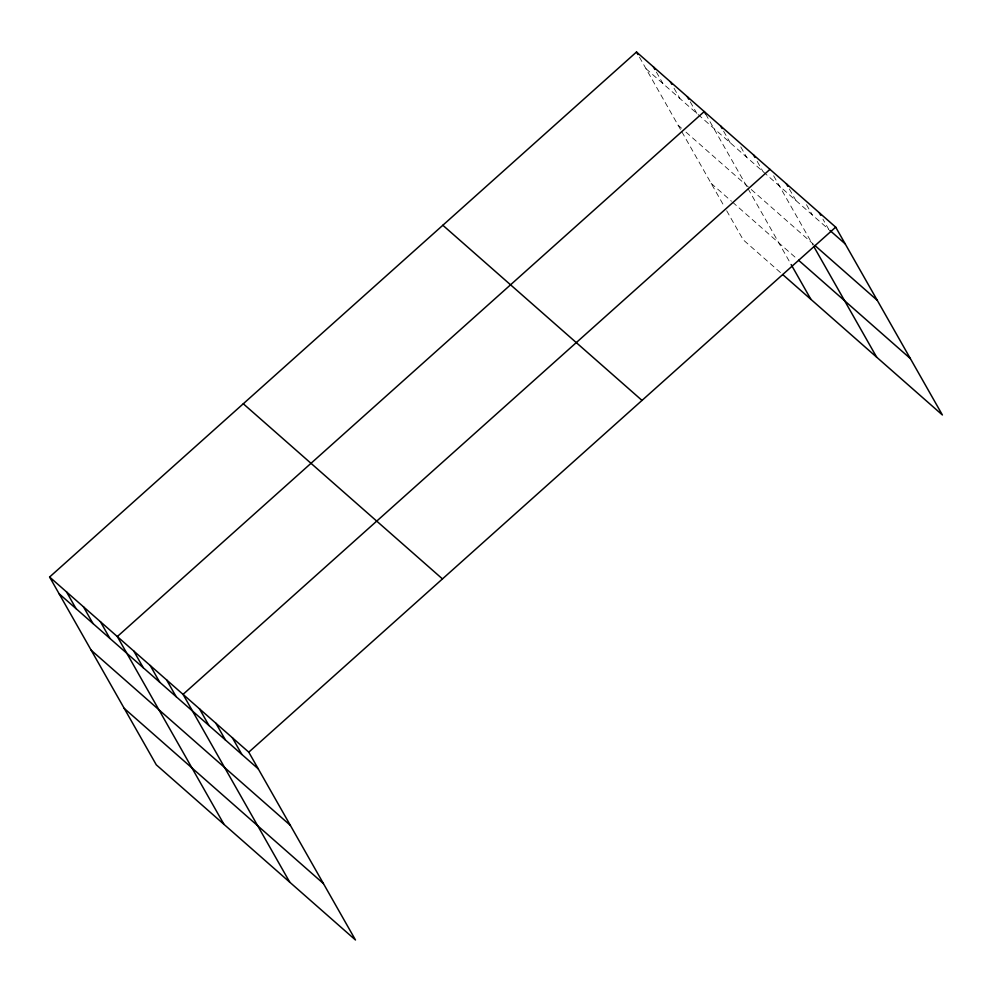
<?xml version="1.0" encoding="UTF-8"?>
<svg xmlns="http://www.w3.org/2000/svg" width="992" height="992" viewBox="0 0 992 992"><rect width="100%" height="100%" fill="white"/><g stroke="black" fill="none" stroke-linecap="round" stroke-linejoin="round"><path stroke-width="0.74" stroke-dasharray="4.96 3.72" d="M646.015 68.721L828.766 229.425L822.914 219.133M678.094 125.19L681.479 128.166M685.993 132.134L750.2 188.592M751.291 189.559L813.738 244.466M711.14 183.371L731.464 201.227M732.592 202.219L797.494 259.296M780.468 272.589L743.219 239.828L724.991 207.75M806.484 204.687L812.336 214.979M789.322 188.951L795.906 200.52M773.624 175.782L813.043 245.185M757.194 161.336L763.034 171.628M740.764 146.89L746.604 157.182M723.59 131.155L730.174 142.724M705.696 114.13L747.323 187.389M748.067 188.703L791.256 264.74M690.234 101.816L696.806 113.386M674.027 88.214L679.88 98.506M656.369 72.032L662.954 83.613M639.443 57.152L681.095 130.485M681.851 131.8L724.272 206.472"/><path stroke-width="1.49" d="M49.6 577.022L248.781 752.172L355.483 939.994L156.302 764.844L49.6 577.022L636.517 52.006L835.698 227.156L942.4 414.978L782.725 274.573M769.966 169.359L183.049 694.363L289.751 882.198M248.781 752.172L835.698 227.156M829.858 230.392L845.196 243.871M814.829 245.433L877.275 300.34M798.585 260.264L910.321 358.521M442.841 225.258L642.01 400.408M243.288 403.769L442.457 578.919M59.098 593.737L258.28 768.887M91.177 650.206L290.358 825.356M124.223 708.387L323.404 883.537M819.268 212.697L820.731 215.276M786.396 183.805L787.859 186.372M813.8 246.512L876.668 357.182M753.536 154.901L754.999 157.48M720.676 126.009L722.139 128.576M705.696 114.13L704.246 111.55L117.316 636.566L224.018 824.402M791.256 264.74L810.935 299.386M687.307 96.67L688.77 99.237M670.381 81.778L671.844 84.357M653.443 66.886L654.906 69.465M636.517 52.006L637.98 54.572M232.351 737.713L241.85 754.441M215.921 723.267L225.42 739.995M199.479 708.821L208.977 725.536M166.619 679.917L176.117 696.644M150.189 665.471L159.687 682.186M133.759 651.012L143.257 667.74M100.39 621.686L109.889 638.402M83.464 606.794L92.963 623.522M66.526 591.902L76.024 608.629"/></g></svg>
